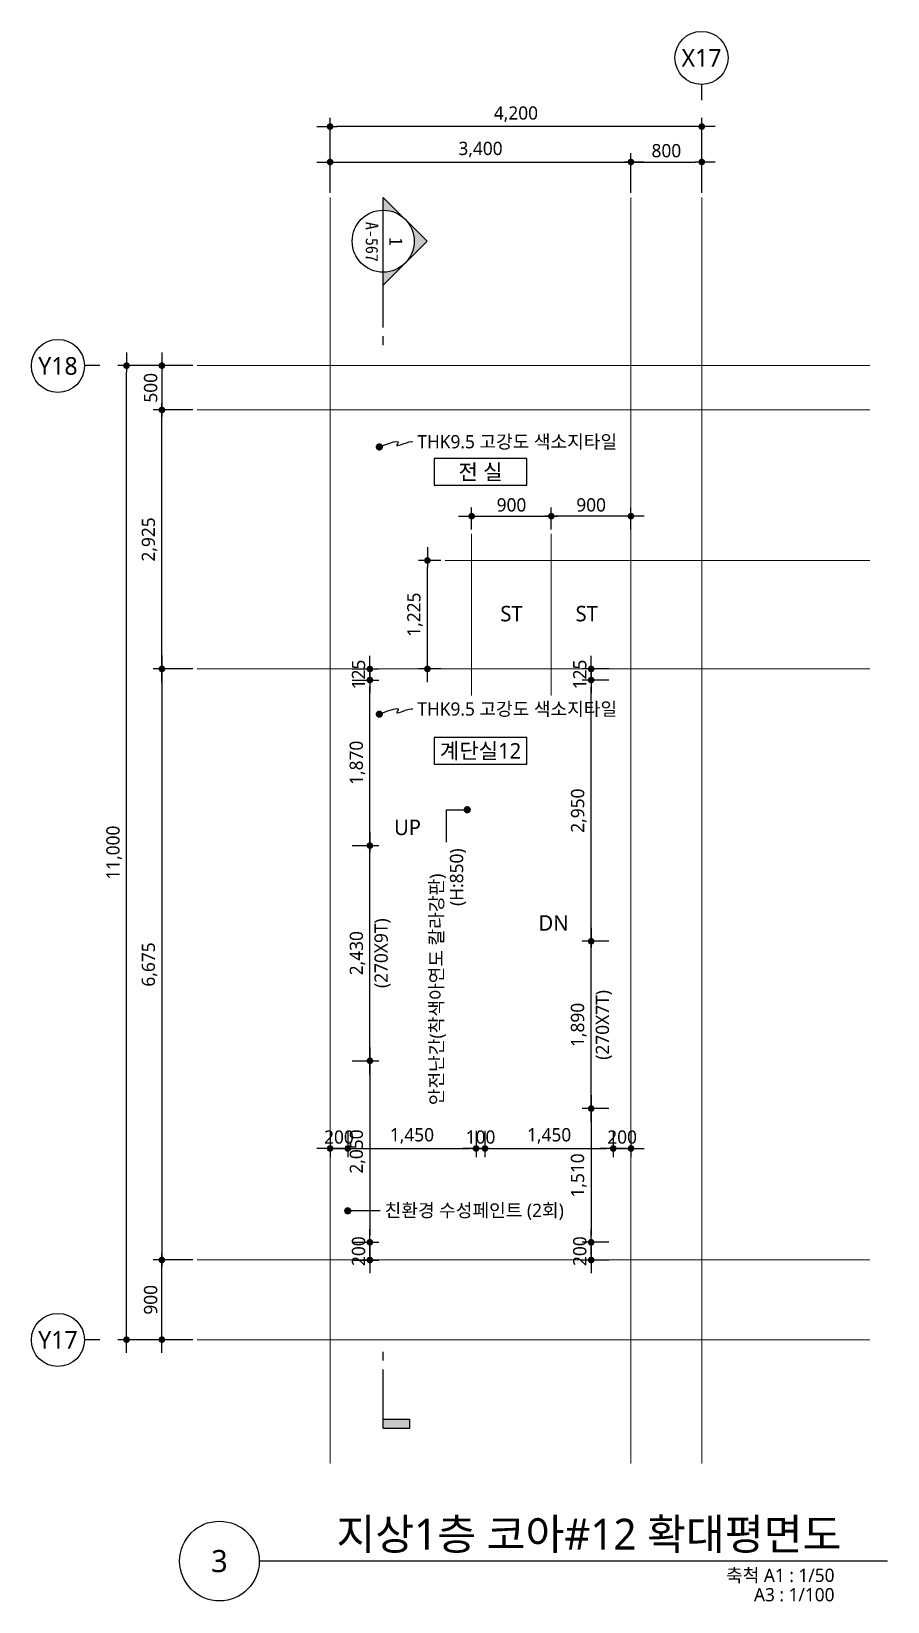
# Model space of a CAD drawing. Header units: millimetres. Extents: x 1467181 to 1850972, y 836037 to 895281.
# Drawn here: x 1751416 to 1761091, y 837511 to 855244 of the extents above; entities that cross this region are included whole.
import ezdxf
from ezdxf.enums import TextEntityAlignment as Align

# ---------------------------------------------------------------- set-up
doc = ezdxf.new("R2010")
doc.units = ezdxf.units.MM
doc.header["$MEASUREMENT"] = 0
doc.linetypes.add('CEN', pattern=[62, 60, -1, 0, -1])
doc.layers.get('0').update_dxf_attribs({"linetype": 'CONTINUOUS'})
for name, color, linetype, lineweight in [('A-AXIS-BUBL', 7, 'CONTINUOUS', 25), ('A-CNTL', 1, 'CEN', 15), ('A-DIMS', 7, 'CONTINUOUS', 25), ('A-MKXS-LEAD', 7, 'CONTINUOUS', 25), ('A-MKXS-MAK1', 3, 'CONTINUOUS', 25), ('A-MKXS-TEXT1', 3, 'CONTINUOUS', 25), ('A-MKXS-TEXT2', 7, 'CONTINUOUS', 25), ('A-MKXX-NAME', 3, 'CONTINUOUS', 25), ('A-MKXX-SYMB', 7, 'CONTINUOUS', 25), ('A-XXXX-SYMB', 7, 'CONTINUOUS', 25), ('A-XXXX-TXT1', 3, 'CONTINUOUS', 25), ('A-XXXX-TXT2', 3, 'CONTINUOUS', 25)]:
    doc.layers.add(name, color=color, linetype=linetype, lineweight=lineweight)
doc.styles.add('HY울릉도L', font='')
doc.styles.add('돋움체', font='')
doc.styles.add('맑은고딕', font='malgun.ttf')
doc.styles.get('HY울릉도L').set_extended_font_data('HYwulM')
doc.styles.get('돋움체').set_extended_font_data('DotumChe')
doc.dimstyles.new('CDIM', dxfattribs={"dimtxt": 3, "dimasz": 1.5, "dimexe": 2, "dimexo": 1, "dimgap": 1, "dimtad": 1, "dimdec": 0, "dimrnd": 0.5, "dimzin": 0, "dimdsep": 32, "dimlunit": 6, "dimtxsty": 'HY울릉도L', "dimblk1": '_CIDOT', "dimblk2": '_CIDOT', "dimsah": 1, "dimcen": 5.5, "dimclrd": 2, "dimclre": 2, "dimclrt": 7, "dimadec": 0, "dimazin": 0, "dimtfac": 1, "dimtdec": 0, "dimtix": 1, "dimtmove": 2, "dimatfit": 1, "dimldrblk": '_CIDOT', "dimfxl": 1, "dimtolj": 1, "dimtzin": 0, "dimlwd": -1, "dimarcsym": 0})

# ---------------------------------------------------------------- blocks, each defined once
blk = doc.blocks.new('_CIDOT')
at = {"color": 0, "linetype": 'ByBlock'}
blk.add_line((2, 0), (-1, 0), dxfattribs=at)
at = {"color": 0, "linetype": 'ByBlock', "const_width": 0.5}
blk.add_lwpolyline([(-0.25, 0, 1), (0.25, 0, 1)], format="xyb", close=True, dxfattribs=at)
blk = doc.blocks.new('*D48')
at = {"layer": 'A-DIMS', "lineweight": -2, "transparency": 16777216}
for p, q in [((-4200, 1950), (-4200, 2400)), ((-800, 1950), (-800, 2400))]:
    blk.add_line(p, q, dxfattribs=at)
at = {"layer": 'A-DIMS', "transparency": 16777216}
blk.add_line((-4125, 2300), (-875, 2300), dxfattribs=at)
at = {"layer": 'A-DIMS', "transparency": 16777216, "xscale": 75, "yscale": 75, "zscale": 75, "rotation": 180}
blk.add_blockref('_CIDOT', (-4200, 2300), dxfattribs=at)
at = {"layer": 'A-DIMS', "transparency": 16777216, "xscale": 75, "yscale": 75, "zscale": 75}
blk.add_blockref('_CIDOT', (-800, 2300), dxfattribs=at)
at = {"layer": 'A-DIMS', "color": 3, "transparency": 16777216, "insert": (-2500, 2440), "char_height": 150, "attachment_point": 5, "style": '맑은고딕'}
blk.add_mtext('\\A1;3,400', dxfattribs=at)
blk = doc.blocks.new('*D49')
at = {"layer": 'A-DIMS', "lineweight": -2, "transparency": 16777216}
for p, q in [((-5750, -3425), (-6200, -3425)), ((-5750, -10100), (-6200, -10100))]:
    blk.add_line(p, q, dxfattribs=at)
at = {"layer": 'A-DIMS', "transparency": 16777216}
blk.add_line((-6100, -3500), (-6100, -10025), dxfattribs=at)
at = {"layer": 'A-DIMS', "transparency": 16777216, "xscale": 75, "yscale": 75, "zscale": 75}
for p, rotation in [((-6100, -3425), 90), ((-6100, -10100), 270)]:
    blk.add_blockref('_CIDOT', p, dxfattribs=dict(at, rotation=rotation))
at = {"layer": 'A-DIMS', "color": 3, "transparency": 16777216, "insert": (-6240, -6763), "char_height": 150, "attachment_point": 5, "rotation": 90, "style": '맑은고딕'}
blk.add_mtext('\\A1;6,675', dxfattribs=at)
blk = doc.blocks.new('*D50')
at = {"layer": 'A-DIMS', "lineweight": -2, "transparency": 16777216}
for p, q in [((-800, 1950), (-800, 2400)), ((0, 1950), (0, 2400))]:
    blk.add_line(p, q, dxfattribs=at)
at = {"layer": 'A-DIMS', "transparency": 16777216}
blk.add_line((-725, 2300), (-75, 2300), dxfattribs=at)
at = {"layer": 'A-DIMS', "transparency": 16777216, "xscale": 75, "yscale": 75, "zscale": 75, "rotation": 180}
blk.add_blockref('_CIDOT', (-800, 2300), dxfattribs=at)
at = {"layer": 'A-DIMS', "transparency": 16777216, "xscale": 75, "yscale": 75, "zscale": 75}
blk.add_blockref('_CIDOT', (0, 2300), dxfattribs=at)
at = {"layer": 'A-DIMS', "color": 3, "transparency": 16777216, "insert": (-400, 2427), "char_height": 150, "attachment_point": 5, "style": '맑은고딕'}
blk.add_mtext('\\A1;800', dxfattribs=at)
blk = doc.blocks.new('*D51')
at = {"layer": 'A-DIMS', "lineweight": -2, "transparency": 16777216}
for p, q in [((-4200, 1950), (-4200, 2800)), ((0, 1950), (0, 2800))]:
    blk.add_line(p, q, dxfattribs=at)
at = {"layer": 'A-DIMS', "transparency": 16777216}
blk.add_line((-75, 2700), (-4125, 2700), dxfattribs=at)
at = {"layer": 'A-DIMS', "transparency": 16777216, "xscale": 75, "yscale": 75, "zscale": 75, "rotation": 180}
blk.add_blockref('_CIDOT', (-4200, 2700), dxfattribs=at)
at = {"layer": 'A-DIMS', "transparency": 16777216, "xscale": 75, "yscale": 75, "zscale": 75}
blk.add_blockref('_CIDOT', (0, 2700), dxfattribs=at)
at = {"layer": 'A-DIMS', "color": 3, "transparency": 16777216, "insert": (-2100, 2840), "char_height": 150, "attachment_point": 5, "style": '맑은고딕'}
blk.add_mtext('\\A1;4,200', dxfattribs=at)
blk = doc.blocks.new('*D52')
at = {"layer": 'A-DIMS', "lineweight": -2, "transparency": 16777216}
for p, q in [((-5750, 0), (-6600, 0)), ((-5750, -11000), (-6600, -11000))]:
    blk.add_line(p, q, dxfattribs=at)
at = {"layer": 'A-DIMS', "transparency": 16777216}
blk.add_line((-6500, -10925), (-6500, -75), dxfattribs=at)
at = {"layer": 'A-DIMS', "transparency": 16777216, "xscale": 75, "yscale": 75, "zscale": 75}
for p, rotation in [((-6500, 0), 90), ((-6500, -11000), 270)]:
    blk.add_blockref('_CIDOT', p, dxfattribs=dict(at, rotation=rotation))
at = {"layer": 'A-DIMS', "color": 3, "transparency": 16777216, "insert": (-6640, -5500), "char_height": 150, "attachment_point": 5, "rotation": 90, "style": '맑은고딕'}
blk.add_mtext('\\A1;11,000', dxfattribs=at)
blk = doc.blocks.new('*D53')
at = {"layer": 'A-DIMS', "lineweight": -2, "transparency": 16777216}
for p, q in [((-5750, 0), (-6200, 0)), ((-5750, -500), (-6200, -500))]:
    blk.add_line(p, q, dxfattribs=at)
at = {"layer": 'A-DIMS', "transparency": 16777216}
blk.add_line((-6100, -75), (-6100, -425), dxfattribs=at)
at = {"layer": 'A-DIMS', "transparency": 16777216, "xscale": 75, "yscale": 75, "zscale": 75}
for p, rotation in [((-6100, 0), 90), ((-6100, -500), 270)]:
    blk.add_blockref('_CIDOT', p, dxfattribs=dict(at, rotation=rotation))
at = {"layer": 'A-DIMS', "color": 3, "transparency": 16777216, "insert": (-6227, -250), "char_height": 150, "attachment_point": 5, "rotation": 90, "style": '맑은고딕'}
blk.add_mtext('\\A1;500', dxfattribs=at)
blk = doc.blocks.new('*D46')
at = {"layer": 'A-DIMS', "lineweight": -2, "transparency": 16777216}
for p, q in [((-5750, -10100), (-6200, -10100)), ((-5750, -11000), (-6200, -11000))]:
    blk.add_line(p, q, dxfattribs=at)
at = {"layer": 'A-DIMS', "transparency": 16777216}
blk.add_line((-6100, -10925), (-6100, -10175), dxfattribs=at)
at = {"layer": 'A-DIMS', "transparency": 16777216, "xscale": 75, "yscale": 75, "zscale": 75}
for p, rotation in [((-6100, -10100), 90), ((-6100, -11000), 270)]:
    blk.add_blockref('_CIDOT', p, dxfattribs=dict(at, rotation=rotation))
at = {"layer": 'A-DIMS', "color": 3, "transparency": 16777216, "insert": (-6227, -10550), "char_height": 150, "attachment_point": 5, "rotation": 90, "style": '맑은고딕'}
blk.add_mtext('\\A1;900', dxfattribs=at)
blk = doc.blocks.new('*D47')
at = {"layer": 'A-DIMS', "lineweight": -2, "transparency": 16777216}
for p, q in [((-5750, -500), (-6200, -500)), ((-5750, -3425), (-6200, -3425))]:
    blk.add_line(p, q, dxfattribs=at)
at = {"layer": 'A-DIMS', "transparency": 16777216}
blk.add_line((-6100, -3350), (-6100, -575), dxfattribs=at)
at = {"layer": 'A-DIMS', "transparency": 16777216, "xscale": 75, "yscale": 75, "zscale": 75}
for p, rotation in [((-6100, -500), 90), ((-6100, -3425), 270)]:
    blk.add_blockref('_CIDOT', p, dxfattribs=dict(at, rotation=rotation))
at = {"layer": 'A-DIMS', "color": 3, "transparency": 16777216, "insert": (-6240, -1963), "char_height": 150, "attachment_point": 5, "rotation": 90, "style": '맑은고딕'}
blk.add_mtext('\\A1;2,925', dxfattribs=at)
blk = doc.blocks.new('*D54')
at = {"layer": 'A-DIMS', "lineweight": -2, "transparency": 16777216}
for p, q in [((-2600, -1850), (-2600, -1600)), ((-1700, -1850), (-1700, -1600))]:
    blk.add_line(p, q, dxfattribs=at)
at = {"layer": 'A-DIMS', "transparency": 16777216}
blk.add_line((-2525, -1700), (-1775, -1700), dxfattribs=at)
at = {"layer": 'A-DIMS', "transparency": 16777216, "xscale": 75, "yscale": 75, "zscale": 75, "rotation": 180}
blk.add_blockref('_CIDOT', (-2600, -1700), dxfattribs=at)
at = {"layer": 'A-DIMS', "transparency": 16777216, "xscale": 75, "yscale": 75, "zscale": 75}
blk.add_blockref('_CIDOT', (-1700, -1700), dxfattribs=at)
at = {"layer": 'A-DIMS', "color": 3, "transparency": 16777216, "insert": (-2150, -1573), "char_height": 150, "attachment_point": 5, "style": '맑은고딕'}
blk.add_mtext('\\A1;900', dxfattribs=at)
blk = doc.blocks.new('*D55')
at = {"layer": 'A-DIMS', "lineweight": -2, "transparency": 16777216}
for p, q in [((-1700, -1850), (-1700, -1600)), ((-800, -1850), (-800, -1600))]:
    blk.add_line(p, q, dxfattribs=at)
at = {"layer": 'A-DIMS', "transparency": 16777216}
blk.add_line((-875, -1700), (-1625, -1700), dxfattribs=at)
at = {"layer": 'A-DIMS', "transparency": 16777216, "xscale": 75, "yscale": 75, "zscale": 75, "rotation": 180}
blk.add_blockref('_CIDOT', (-1700, -1700), dxfattribs=at)
at = {"layer": 'A-DIMS', "transparency": 16777216, "xscale": 75, "yscale": 75, "zscale": 75}
blk.add_blockref('_CIDOT', (-800, -1700), dxfattribs=at)
at = {"layer": 'A-DIMS', "color": 3, "transparency": 16777216, "insert": (-1250, -1573), "char_height": 150, "attachment_point": 5, "style": '맑은고딕'}
blk.add_mtext('\\A1;900', dxfattribs=at)
blk = doc.blocks.new('*D56')
at = {"layer": 'A-DIMS', "lineweight": -2, "transparency": 16777216}
for p, q in [((-2950, -2200), (-3200, -2200)), ((-2950, -3425), (-3200, -3425))]:
    blk.add_line(p, q, dxfattribs=at)
at = {"layer": 'A-DIMS', "transparency": 16777216}
blk.add_line((-3100, -3350), (-3100, -2275), dxfattribs=at)
at = {"layer": 'A-DIMS', "transparency": 16777216, "xscale": 75, "yscale": 75, "zscale": 75}
for p, rotation in [((-3100, -2200), 90), ((-3100, -3425), 270)]:
    blk.add_blockref('_CIDOT', p, dxfattribs=dict(at, rotation=rotation))
at = {"layer": 'A-DIMS', "color": 3, "transparency": 16777216, "insert": (-3240, -2812), "char_height": 150, "attachment_point": 5, "rotation": 90, "style": '맑은고딕'}
blk.add_mtext('\\A1;1,225', dxfattribs=at)
blk = doc.blocks.new('CORE 12- 단면')
at = {"layer": 'A-MKXS-MAK1'}
blk.add_hatch(color=256, dxfattribs=at).paths.add_polyline_path([(22637, 13298), (22637, 13398), (22937, 13398), (22937, 13298)])
h = blk.add_hatch(color=256, dxfattribs=at)
h.paths.add_polyline_path([(22442, -7), (22690, 241, 0.414214), (22690, -254)])
h.paths.add_polyline_path([(22690, 241), (22937, 488), (22937, 343, 0.198912)])
h.paths.add_polyline_path([(22690, -254, 0.198912), (22937, -357), (22937, -502)])
for p, q in [((22637, 13398), (22637, 13298)), ((22937, 13398), (22637, 13398)), ((22937, 13398), (22937, 12735)), ((22937, 13298), (22637, 13298)), ((22937, 12635), (22937, 12535)), ((22937, 1166), (22937, 1066)), ((22937, 966), (22937, -502)), ((22937, 488), (22442, -7)), ((22937, -502), (22442, -7))]:
    blk.add_line(p, q, dxfattribs=at)
blk.add_circle((22937, -7), 350, dxfattribs=at)
at = {"layer": 'A-MKXS-TEXT2', "style": '돋움체'}
for s, height, p in [('A-567', 140, (23065, 0)), ('1', 150, (22793, -2))]:
    blk.add_text(s, height=height, rotation=90, dxfattribs=at).set_placement(p, align=Align.MIDDLE)
blk = doc.blocks.new('*D684')
at = {"layer": 'A-DIMS', "lineweight": -2, "transparency": 16777216}
for p, q in [((1755041, 846049), (1755341, 846049)), ((1755041, 843619), (1755341, 843619))]:
    blk.add_line(p, q, dxfattribs=at)
at = {"layer": 'A-DIMS', "transparency": 16777216}
blk.add_line((1755241, 843694), (1755241, 845974), dxfattribs=at)
at = {"layer": 'A-DIMS', "transparency": 16777216, "xscale": 75, "yscale": 75, "zscale": 75}
for p, rotation in [((1755241, 846049), 90), ((1755241, 843619), 270)]:
    blk.add_blockref('_CIDOT', p, dxfattribs=dict(at, rotation=rotation))
at = {"layer": 'A-DIMS', "color": 3, "transparency": 16777216, "char_height": 150, "attachment_point": 5, "rotation": 90, "style": '맑은고딕'}
for s, insert in [('\\A1;(270X9T)', (1755384, 844834)), ('\\A1;2,430', (1755101, 844834))]:
    blk.add_mtext(s, dxfattribs=dict(at, insert=insert))
blk = doc.blocks.new('*D685')
at = {"layer": 'A-DIMS', "lineweight": -2, "transparency": 16777216}
for p, q in [((1755041, 843619), (1755341, 843619)), ((1755041, 841569), (1755341, 841569))]:
    blk.add_line(p, q, dxfattribs=at)
at = {"layer": 'A-DIMS', "transparency": 16777216}
blk.add_line((1755241, 843544), (1755241, 841644), dxfattribs=at)
at = {"layer": 'A-DIMS', "transparency": 16777216, "xscale": 75, "yscale": 75, "zscale": 75}
for p, rotation in [((1755241, 843619), 90), ((1755241, 841569), 270)]:
    blk.add_blockref('_CIDOT', p, dxfattribs=dict(at, rotation=rotation))
at = {"layer": 'A-DIMS', "color": 3, "transparency": 16777216, "insert": (1755101, 842594), "char_height": 150, "attachment_point": 5, "rotation": 90, "style": '맑은고딕'}
blk.add_mtext('\\A1;2,050', dxfattribs=at)
blk = doc.blocks.new('*D686')
at = {"layer": 'A-DIMS', "lineweight": -2, "transparency": 16777216}
for p, q in [((1755041, 847919), (1755341, 847919)), ((1755041, 846049), (1755341, 846049))]:
    blk.add_line(p, q, dxfattribs=at)
at = {"layer": 'A-DIMS', "transparency": 16777216}
blk.add_line((1755241, 846124), (1755241, 847844), dxfattribs=at)
at = {"layer": 'A-DIMS', "transparency": 16777216, "xscale": 75, "yscale": 75, "zscale": 75}
for p, rotation in [((1755241, 847919), 90), ((1755241, 846049), 270)]:
    blk.add_blockref('_CIDOT', p, dxfattribs=dict(at, rotation=rotation))
at = {"layer": 'A-DIMS', "color": 3, "transparency": 16777216, "insert": (1755100, 846984), "char_height": 150, "attachment_point": 5, "rotation": 90, "style": '맑은고딕'}
blk.add_mtext('\\A1;1,870', dxfattribs=at)
blk = doc.blocks.new('*D687')
at = {"layer": 'A-DIMS', "transparency": 16777216}
for p, q in [((1755241, 848119), (1755241, 848194)), ((1755241, 847919), (1755241, 848044)), ((1755241, 847844), (1755241, 847769))]:
    blk.add_line(p, q, dxfattribs=at)
at = {"layer": 'A-DIMS', "lineweight": -2, "transparency": 16777216}
for p, q in [((1755041, 848044), (1755341, 848044)), ((1755041, 847919), (1755341, 847919))]:
    blk.add_line(p, q, dxfattribs=at)
at = {"layer": 'A-DIMS', "transparency": 16777216, "xscale": 75, "yscale": 75, "zscale": 75}
for p, rotation in [((1755241, 848044), 270), ((1755241, 847919), 90)]:
    blk.add_blockref('_CIDOT', p, dxfattribs=dict(at, rotation=rotation))
at = {"layer": 'A-DIMS', "color": 3, "transparency": 16777216, "insert": (1755113, 847982), "char_height": 150, "attachment_point": 5, "rotation": 90, "style": '맑은고딕'}
blk.add_mtext('\\A1;125', dxfattribs=at)
blk = doc.blocks.new('*D688')
at = {"layer": 'A-DIMS', "transparency": 16777216}
for p, q in [((1755241, 841644), (1755241, 841719)), ((1755241, 841569), (1755241, 841369)), ((1755241, 841294), (1755241, 841219))]:
    blk.add_line(p, q, dxfattribs=at)
at = {"layer": 'A-DIMS', "lineweight": -2, "transparency": 16777216}
for p, q in [((1755041, 841569), (1755341, 841569)), ((1755041, 841369), (1755341, 841369))]:
    blk.add_line(p, q, dxfattribs=at)
at = {"layer": 'A-DIMS', "transparency": 16777216, "xscale": 75, "yscale": 75, "zscale": 75}
for p, rotation in [((1755241, 841569), 270), ((1755241, 841369), 90)]:
    blk.add_blockref('_CIDOT', p, dxfattribs=dict(at, rotation=rotation))
at = {"layer": 'A-DIMS', "color": 3, "transparency": 16777216, "insert": (1755113, 841469), "char_height": 150, "attachment_point": 5, "rotation": 90, "style": '맑은고딕'}
blk.add_mtext('\\A1;200', dxfattribs=at)
blk = doc.blocks.new('*D689')
at = {"layer": 'A-DIMS', "lineweight": -2, "transparency": 16777216}
for p, q in [((1754991, 842829), (1754991, 842529)), ((1756441, 842829), (1756441, 842529))]:
    blk.add_line(p, q, dxfattribs=at)
at = {"layer": 'A-DIMS', "transparency": 16777216}
blk.add_line((1755066, 842629), (1756366, 842629), dxfattribs=at)
at = {"layer": 'A-DIMS', "transparency": 16777216, "xscale": 75, "yscale": 75, "zscale": 75, "rotation": 180}
blk.add_blockref('_CIDOT', (1754991, 842629), dxfattribs=at)
at = {"layer": 'A-DIMS', "transparency": 16777216, "xscale": 75, "yscale": 75, "zscale": 75}
blk.add_blockref('_CIDOT', (1756441, 842629), dxfattribs=at)
at = {"layer": 'A-DIMS', "color": 3, "transparency": 16777216, "insert": (1755716, 842770), "char_height": 150, "attachment_point": 5, "style": '맑은고딕'}
blk.add_mtext('\\A1;1,450', dxfattribs=at)
blk = doc.blocks.new('*D690')
at = {"layer": 'A-DIMS', "lineweight": -2, "transparency": 16777216}
for p, q in [((1754791, 842829), (1754791, 842529)), ((1754991, 842829), (1754991, 842529))]:
    blk.add_line(p, q, dxfattribs=at)
at = {"layer": 'A-DIMS', "transparency": 16777216}
for p, q in [((1754716, 842629), (1754641, 842629)), ((1754791, 842629), (1754991, 842629)), ((1755066, 842629), (1755141, 842629))]:
    blk.add_line(p, q, dxfattribs=at)
at = {"layer": 'A-DIMS', "transparency": 16777216, "xscale": 75, "yscale": 75, "zscale": 75}
blk.add_blockref('_CIDOT', (1754791, 842629), dxfattribs=at)
at = {"layer": 'A-DIMS', "transparency": 16777216, "xscale": 75, "yscale": 75, "zscale": 75, "rotation": 180}
blk.add_blockref('_CIDOT', (1754991, 842629), dxfattribs=at)
at = {"layer": 'A-DIMS', "color": 3, "transparency": 16777216, "insert": (1754891, 842757), "char_height": 150, "attachment_point": 5, "style": '맑은고딕'}
blk.add_mtext('\\A1;200', dxfattribs=at)
blk = doc.blocks.new('*D691')
at = {"layer": 'A-DIMS', "lineweight": -2, "transparency": 16777216}
for p, q in [((1756541, 842829), (1756541, 842529)), ((1757991, 842829), (1757991, 842529))]:
    blk.add_line(p, q, dxfattribs=at)
at = {"layer": 'A-DIMS', "transparency": 16777216}
blk.add_line((1756616, 842629), (1757916, 842629), dxfattribs=at)
at = {"layer": 'A-DIMS', "transparency": 16777216, "xscale": 75, "yscale": 75, "zscale": 75, "rotation": 180}
blk.add_blockref('_CIDOT', (1756541, 842629), dxfattribs=at)
at = {"layer": 'A-DIMS', "transparency": 16777216, "xscale": 75, "yscale": 75, "zscale": 75}
blk.add_blockref('_CIDOT', (1757991, 842629), dxfattribs=at)
at = {"layer": 'A-DIMS', "color": 3, "transparency": 16777216, "insert": (1757266, 842770), "char_height": 150, "attachment_point": 5, "style": '맑은고딕'}
blk.add_mtext('\\A1;1,450', dxfattribs=at)
blk = doc.blocks.new('*D692')
at = {"layer": 'A-DIMS', "lineweight": -2, "transparency": 16777216}
for p, q in [((1756441, 842829), (1756441, 842529)), ((1756541, 842829), (1756541, 842529))]:
    blk.add_line(p, q, dxfattribs=at)
at = {"layer": 'A-DIMS', "transparency": 16777216}
for p, q in [((1756366, 842629), (1756291, 842629)), ((1756441, 842629), (1756541, 842629)), ((1756616, 842629), (1756691, 842629))]:
    blk.add_line(p, q, dxfattribs=at)
at = {"layer": 'A-DIMS', "transparency": 16777216, "xscale": 75, "yscale": 75, "zscale": 75}
blk.add_blockref('_CIDOT', (1756441, 842629), dxfattribs=at)
at = {"layer": 'A-DIMS', "transparency": 16777216, "xscale": 75, "yscale": 75, "zscale": 75, "rotation": 180}
blk.add_blockref('_CIDOT', (1756541, 842629), dxfattribs=at)
at = {"layer": 'A-DIMS', "color": 3, "transparency": 16777216, "insert": (1756491, 842757), "char_height": 150, "attachment_point": 5, "style": '맑은고딕'}
blk.add_mtext('\\A1;100', dxfattribs=at)
blk = doc.blocks.new('*D693')
at = {"layer": 'A-DIMS', "lineweight": -2, "transparency": 16777216}
for p, q in [((1757991, 842829), (1757991, 842529)), ((1758191, 842829), (1758191, 842529))]:
    blk.add_line(p, q, dxfattribs=at)
at = {"layer": 'A-DIMS', "transparency": 16777216}
for p, q in [((1757916, 842629), (1757841, 842629)), ((1757991, 842629), (1758191, 842629)), ((1758266, 842629), (1758341, 842629))]:
    blk.add_line(p, q, dxfattribs=at)
at = {"layer": 'A-DIMS', "transparency": 16777216, "xscale": 75, "yscale": 75, "zscale": 75}
blk.add_blockref('_CIDOT', (1757991, 842629), dxfattribs=at)
at = {"layer": 'A-DIMS', "transparency": 16777216, "xscale": 75, "yscale": 75, "zscale": 75, "rotation": 180}
blk.add_blockref('_CIDOT', (1758191, 842629), dxfattribs=at)
at = {"layer": 'A-DIMS', "color": 3, "transparency": 16777216, "insert": (1758091, 842757), "char_height": 150, "attachment_point": 5, "style": '맑은고딕'}
blk.add_mtext('\\A1;200', dxfattribs=at)
blk = doc.blocks.new('*D694')
at = {"layer": 'A-DIMS', "lineweight": -2, "transparency": 16777216}
for p, q in [((1757941, 844969), (1757641, 844969)), ((1757941, 843079), (1757641, 843079))]:
    blk.add_line(p, q, dxfattribs=at)
at = {"layer": 'A-DIMS', "transparency": 16777216}
blk.add_line((1757741, 843154), (1757741, 844894), dxfattribs=at)
at = {"layer": 'A-DIMS', "transparency": 16777216, "xscale": 75, "yscale": 75, "zscale": 75}
for p, rotation in [((1757741, 844969), 90), ((1757741, 843079), 270)]:
    blk.add_blockref('_CIDOT', p, dxfattribs=dict(at, rotation=rotation))
at = {"layer": 'A-DIMS', "color": 3, "transparency": 16777216, "char_height": 150, "attachment_point": 5, "rotation": 90, "style": '맑은고딕'}
for s, insert in [('\\A1;(270X7T)', (1757884, 844024)), ('\\A1;1,890', (1757600, 844024))]:
    blk.add_mtext(s, dxfattribs=dict(at, insert=insert))
blk = doc.blocks.new('*D695')
at = {"layer": 'A-DIMS', "lineweight": -2, "transparency": 16777216}
for p, q in [((1757941, 843079), (1757641, 843079)), ((1757941, 841569), (1757641, 841569))]:
    blk.add_line(p, q, dxfattribs=at)
at = {"layer": 'A-DIMS', "transparency": 16777216}
blk.add_line((1757741, 843004), (1757741, 841644), dxfattribs=at)
at = {"layer": 'A-DIMS', "transparency": 16777216, "xscale": 75, "yscale": 75, "zscale": 75}
for p, rotation in [((1757741, 843079), 90), ((1757741, 841569), 270)]:
    blk.add_blockref('_CIDOT', p, dxfattribs=dict(at, rotation=rotation))
at = {"layer": 'A-DIMS', "color": 3, "transparency": 16777216, "insert": (1757600, 842324), "char_height": 150, "attachment_point": 5, "rotation": 90, "style": '맑은고딕'}
blk.add_mtext('\\A1;1,510', dxfattribs=at)
blk = doc.blocks.new('*D696')
at = {"layer": 'A-DIMS', "transparency": 16777216}
for p, q in [((1757741, 848119), (1757741, 848194)), ((1757741, 847919), (1757741, 848044)), ((1757741, 847844), (1757741, 847769))]:
    blk.add_line(p, q, dxfattribs=at)
at = {"layer": 'A-DIMS', "lineweight": -2, "transparency": 16777216}
for p, q in [((1757941, 848044), (1757641, 848044)), ((1757941, 847919), (1757641, 847919))]:
    blk.add_line(p, q, dxfattribs=at)
at = {"layer": 'A-DIMS', "transparency": 16777216, "xscale": 75, "yscale": 75, "zscale": 75}
for p, rotation in [((1757741, 848044), 270), ((1757741, 847919), 90)]:
    blk.add_blockref('_CIDOT', p, dxfattribs=dict(at, rotation=rotation))
at = {"layer": 'A-DIMS', "color": 3, "transparency": 16777216, "insert": (1757613, 847982), "char_height": 150, "attachment_point": 5, "rotation": 90, "style": '맑은고딕'}
blk.add_mtext('\\A1;125', dxfattribs=at)
blk = doc.blocks.new('*D697')
at = {"layer": 'A-DIMS', "transparency": 16777216}
for p, q in [((1757741, 841644), (1757741, 841719)), ((1757741, 841569), (1757741, 841369)), ((1757741, 841294), (1757741, 841219))]:
    blk.add_line(p, q, dxfattribs=at)
at = {"layer": 'A-DIMS', "lineweight": -2, "transparency": 16777216}
for p, q in [((1757941, 841569), (1757641, 841569)), ((1757941, 841369), (1757641, 841369))]:
    blk.add_line(p, q, dxfattribs=at)
at = {"layer": 'A-DIMS', "transparency": 16777216, "xscale": 75, "yscale": 75, "zscale": 75}
for p, rotation in [((1757741, 841569), 270), ((1757741, 841369), 90)]:
    blk.add_blockref('_CIDOT', p, dxfattribs=dict(at, rotation=rotation))
at = {"layer": 'A-DIMS', "color": 3, "transparency": 16777216, "insert": (1757613, 841469), "char_height": 150, "attachment_point": 5, "rotation": 90, "style": '맑은고딕'}
blk.add_mtext('\\A1;200', dxfattribs=at)
blk = doc.blocks.new('*D698')
at = {"layer": 'A-DIMS', "lineweight": -2, "transparency": 16777216}
for p, q in [((1757941, 847919), (1757641, 847919)), ((1757941, 844969), (1757641, 844969))]:
    blk.add_line(p, q, dxfattribs=at)
at = {"layer": 'A-DIMS', "transparency": 16777216}
blk.add_line((1757741, 845044), (1757741, 847844), dxfattribs=at)
at = {"layer": 'A-DIMS', "transparency": 16777216, "xscale": 75, "yscale": 75, "zscale": 75}
for p, rotation in [((1757741, 847919), 90), ((1757741, 844969), 270)]:
    blk.add_blockref('_CIDOT', p, dxfattribs=dict(at, rotation=rotation))
at = {"layer": 'A-DIMS', "color": 3, "transparency": 16777216, "insert": (1757601, 846444), "char_height": 150, "attachment_point": 5, "rotation": 90, "style": '맑은고딕'}
blk.add_mtext('\\A1;2,950', dxfattribs=at)
blk = doc.blocks.new('CORE12_GRID')
at = {"layer": 'A-AXIS-BUBL', "ltscale": 0.2}
for p, q in [((0, 3000), (0, 3175)), ((-6800, 0), (-6975, 0)), ((-6800, -11000), (-6975, -11000))]:
    blk.add_line(p, q, dxfattribs=at)
for centre in [(-2.9, 3475), (-7275, -2.9), (-7275, -11002.9)]:
    blk.add_circle(centre, 300, dxfattribs=at)
at = {"layer": 'A-CNTL'}
for p, q in [((-4200, -12400), (-4200, 1900)), ((-800, -12400), (-800, 1900)), ((0, -12400), (0, 1900)), ((-5700, 0), (1900, 0)), ((-5700, -500), (1900, -500)), ((-2600, -3725), (-2600, -1900)), ((-1700, -3725), (-1700, -1900)), ((-2900, -2200), (1900, -2200)), ((-5700, -3425), (1900, -3425)), ((-5700, -10100), (1900, -10100)), ((-5700, -11000), (1900, -11000))]:
    blk.add_line(p, q, dxfattribs=at)
at = {"layer": 'A-XXXX-TXT2', "ltscale": 0.2, "style": '맑은고딕'}
for s, p in [('X17', (-2.9, 3475)), ('Y18', (-7275, -2.9)), ('Y17', (-7275, -11002.9))]:
    blk.add_text(s, height=200, dxfattribs=at).set_placement(p, align=Align.MIDDLE)
at = {"layer": 'A-DIMS'}
for base, p1, p2, angle, picture, middle in [((-4200, 2700), (0, 1900), (-4200, 1900), 180, '*D51', (-2100, 2840.1)), ((-6500, 0), (-5700, -11000), (-5700, 0), 270, '*D52', (-6640.5, -5500)), ((-6100, -500), (-5700, 0), (-5700, -500), 90, '*D53', (-6227.5, -250)), ((-6100, -500), (-5700, -3425), (-5700, -500), 270, '*D47', (-6240.1, -1962.5)), ((-1700, -1700), (-800, -1900), (-1700, -1900), 180, '*D55', (-1250, -1572.5)), ((-3100, -2200), (-2900, -3425), (-2900, -2200), 90, '*D56', (-3240.5, -2812.5)), ((-6100, -10100), (-5700, -3425), (-5700, -10100), 90, '*D49', (-6240.1, -6762.5)), ((-6100, -10100), (-5700, -11000), (-5700, -10100), 270, '*D46', (-6227.5, -10550))]:
    dim = blk.add_linear_dim(base=base, p1=p1, p2=p2, angle=angle, dimstyle='CDIM', override={"dimscale": 50, "dimtxsty": '맑은고딕', "dimclrd": 256, "dimclre": 256, "dimclrt": 3}, dxfattribs=at)
    dim.commit()
    dim.dimension.update_dxf_attribs({"geometry": picture, "text_midpoint": middle})
for base, p1, p2, picture, middle in [((-800, 2300), (-4200, 1900), (-800, 1900), '*D48', (-2500, 2440.1)), ((0, 2300), (-800, 1900), (0, 1900), '*D50', (-400, 2427.5)), ((-1700, -1700), (-2600, -1900), (-1700, -1900), '*D54', (-2150, -1572.5))]:
    dim = blk.add_linear_dim(base=base, p1=p1, p2=p2, dimstyle='CDIM', override={"dimscale": 50, "dimtxsty": '맑은고딕', "dimclrd": 256, "dimclre": 256, "dimclrt": 3}, dxfattribs=at)
    dim.commit()
    dim.dimension.update_dxf_attribs({"geometry": picture, "text_midpoint": middle})

msp = doc.modelspace()

# ---------------------------------------------------------------- linework, layer by layer
at = {"layer": 'A-MKXS-LEAD', "const_width": 40}
for points in [[(1755326.8, 850553.7, 1), (1755368.3, 850549.6, 1)], [(1755326.8, 847535.4, 1), (1755368.3, 847531.2, 1)], [(1756338.7, 846433.6, 1), (1756342.8, 846475.1, 1)], [(1754969.8, 841921.9, -1), (1755011.2, 841926, -1)]]:
    msp.add_lwpolyline(points, format="xyb", close=True, dxfattribs=at)
at = {"layer": 'A-MKXS-LEAD'}
for points in [[(1755346.7, 850551.3), (1755444.5, 850588.2), (1755508.2, 850608.1), (1755544.4, 850614.5), (1755559.8, 850611), (1755561, 850601.1), (1755554.5, 850588.3), (1755546.9, 850576.1), (1755545, 850568.1), (1755553.6, 850566.7), (1755571.8, 850571.1), (1755596.6, 850579.4), (1755625.5, 850589.5), (1755655.7, 850599.6), (1755684.5, 850607.7), (1755709.2, 850612), (1755727.1, 850610.6)], [(1755346.7, 847533), (1755444.5, 847569.8), (1755508.2, 847589.7), (1755544.4, 847596.2), (1755559.8, 847592.7), (1755561, 847582.8), (1755554.5, 847570), (1755546.9, 847557.8), (1755545, 847549.7), (1755553.6, 847548.4), (1755571.8, 847552.8), (1755596.6, 847561), (1755625.5, 847571.1), (1755655.7, 847581.2), (1755684.5, 847589.4), (1755709.2, 847593.7), (1755727.1, 847592.2)], [(1756107, 846087.3), (1756107, 846454.4), (1756340.8, 846454.4)], [(1755357.5, 841923.9), (1754990.5, 841923.9), (1754990.5, 841923.9)]]:
    msp.add_lwpolyline(points, dxfattribs=at)
at = {"layer": 'A-MKXX-SYMB'}
for points in [[(1757015.7, 850419.4), (1755965.7, 850419.4), (1755965.7, 850119.4), (1757015.7, 850119.4)], [(1757015.7, 847269.4), (1755965.7, 847269.4), (1755965.7, 846969.4), (1757015.7, 846969.4)]]:
    msp.add_lwpolyline(points, close=True, dxfattribs=at)
at = {"layer": 'A-XXXX-SYMB'}
msp.add_line((1761090.7, 837969.4), (1753990.7, 837969.4), dxfattribs=at)
msp.add_circle((1753540.7, 837969.4), 450, dxfattribs=at)

# ---------------------------------------------------------------- block references
at = {"layer": 'A-DIMS'}
msp.add_blockref('CORE12_GRID', (1758990.7, 851469.4), dxfattribs=at)
at = {"layer": 'A-DIMS', "rotation": 180}
msp.add_blockref('CORE 12- 단면', (1778328.1, 852867.8), dxfattribs=at)

# ---------------------------------------------------------------- texts
at = {"layer": 'A-MKXS-TEXT1', "style": '맑은고딕'}
for s, p in [('THK9.5 고강도 색소지타일', (1755777.1, 850610.6)), ('THK9.5 고강도 색소지타일', (1755777.1, 847592.2)), ('친환경 수성페인트 (2회)', (1755407.5, 841929.7))]:
    msp.add_text(s, height=150, dxfattribs=at).set_placement(p, align=Align.MIDDLE_LEFT)
for s, p in [('(H:850)', (1756220, 845367.8)), ('안전난간(착색아연도 칼라강판)', (1755992.5, 843117.4))]:
    msp.add_text(s, height=150, rotation=90, dxfattribs=at).set_placement(p, align=Align.MIDDLE_LEFT)
at = {"layer": 'A-MKXX-NAME', "style": '맑은고딕'}
for s, p in [('전 실', (1756490.7, 850269.4)), ('ST', (1756840.7, 848669.4)), ('ST', (1757690.7, 848669.4)), ('계단실12', (1756490.7, 847119.4)), ('UP', (1755666, 846255.5)), ('DN', (1757316, 845175.5))]:
    msp.add_text(s, height=175, dxfattribs=at).set_placement(p, align=Align.MIDDLE_CENTER)
at = {"layer": 'A-XXXX-TXT1', "style": '맑은고딕'}
msp.add_text('지상1층 코아#12 확대평면도', height=350, dxfattribs=at).set_placement((1760568.7, 837992), align=Align.BOTTOM_RIGHT)
msp.add_text('3', height=250, dxfattribs=at).set_placement((1753540.7, 837969.4), align=Align.MIDDLE)
for s, p in [('축척 A1 : 1/50', (1760490.9, 837883.2)), ('A3 : 1/100', (1760490.9, 837664.3))]:
    msp.add_text(s, height=150, dxfattribs=at).set_placement(p, align=Align.TOP_RIGHT)

# ---------------------------------------------------------------- dimensions: what is measured, and where the dimension line sits
at = {"layer": 'A-DIMS'}
for base, p1, p2, text, picture, middle in [((1755240.8, 848044.4), (1754990.8, 847919.4), (1754990.8, 848044.4), '<>\\X', '*D687', (1755240.8, 847981.9)), ((1757740.7, 848044.4), (1757990.7, 847919.4), (1757990.7, 848044.4), '<>\\X', '*D696', (1757740.7, 847981.9)), ((1755240.8, 847919.4), (1754990.7, 846049.4), (1754990.8, 847919.4), '<>\\X', '*D686', (1755240.8, 846984.4)), ((1757740.7, 847919.4), (1757990.7, 844969.4), (1757990.7, 847919.4), '<>\\X', '*D698', (1757740.7, 846444.4)), ((1755240.7, 846049.4), (1754990.7, 843619.4), (1754990.7, 846049.4), '<>\\X(270X9T)', '*D684', (1755240.7, 844834.4)), ((1757740.7, 844969.4), (1757990.7, 843079.4), (1757990.7, 844969.4), '<>\\X(270X7T)', '*D694', (1757740.7, 844024.4))]:
    dim = msp.add_linear_dim(base=base, p1=p1, p2=p2, angle=270, text=text, dimstyle='CDIM', override={"dimscale": 50, "dimtxsty": '맑은고딕', "dimclrd": 256, "dimclre": 256, "dimclrt": 3}, dxfattribs=at)
    dim.commit()
    dim.dimension.update_dxf_attribs({"geometry": picture, "text_midpoint": middle})
for base, p1, p2, angle, picture, middle in [((1755240.8, 841569.4), (1754990.7, 843619.4), (1754990.7, 841569.4), 270, '*D685', (1755100.7, 842594.4)), ((1757740.7, 841569.4), (1757990.7, 843079.4), (1757990.7, 841569.4), 270, '*D695', (1757600.3, 842324.4)), ((1754990.8, 842629.4), (1754790.8, 842879.4), (1754990.8, 842879.4), 180, '*D690', (1754890.8, 842756.9)), ((1756441, 842629.4), (1754991, 842879.4), (1756441, 842879.4), 180, '*D689', (1755716, 842769.8)), ((1756540.8, 842629.4), (1756441, 842879.4), (1756540.8, 842879.4), 180, '*D692', (1756490.9, 842757.3)), ((1757990.8, 842629.4), (1756541, 842879.4), (1757990.8, 842879.4), 180, '*D691', (1757265.9, 842769.8)), ((1758190.7, 842629.4), (1757990.8, 842879.4), (1758190.7, 842879.4), 180, '*D693', (1758090.7, 842756.9)), ((1755240.8, 841369.4), (1754990.7, 841569.4), (1754990.7, 841369.4), 270, '*D688', (1755113.3, 841469.4)), ((1757740.7, 841369.4), (1757990.7, 841569.4), (1757990.7, 841369.4), 270, '*D697', (1757613.2, 841469.4))]:
    dim = msp.add_linear_dim(base=base, p1=p1, p2=p2, angle=angle, dimstyle='CDIM', override={"dimscale": 50, "dimtxsty": '맑은고딕', "dimclrd": 256, "dimclre": 256, "dimclrt": 3}, dxfattribs=at)
    dim.commit()
    dim.dimension.update_dxf_attribs({"geometry": picture, "text_midpoint": middle})

doc.saveas('drawing.dxf')
